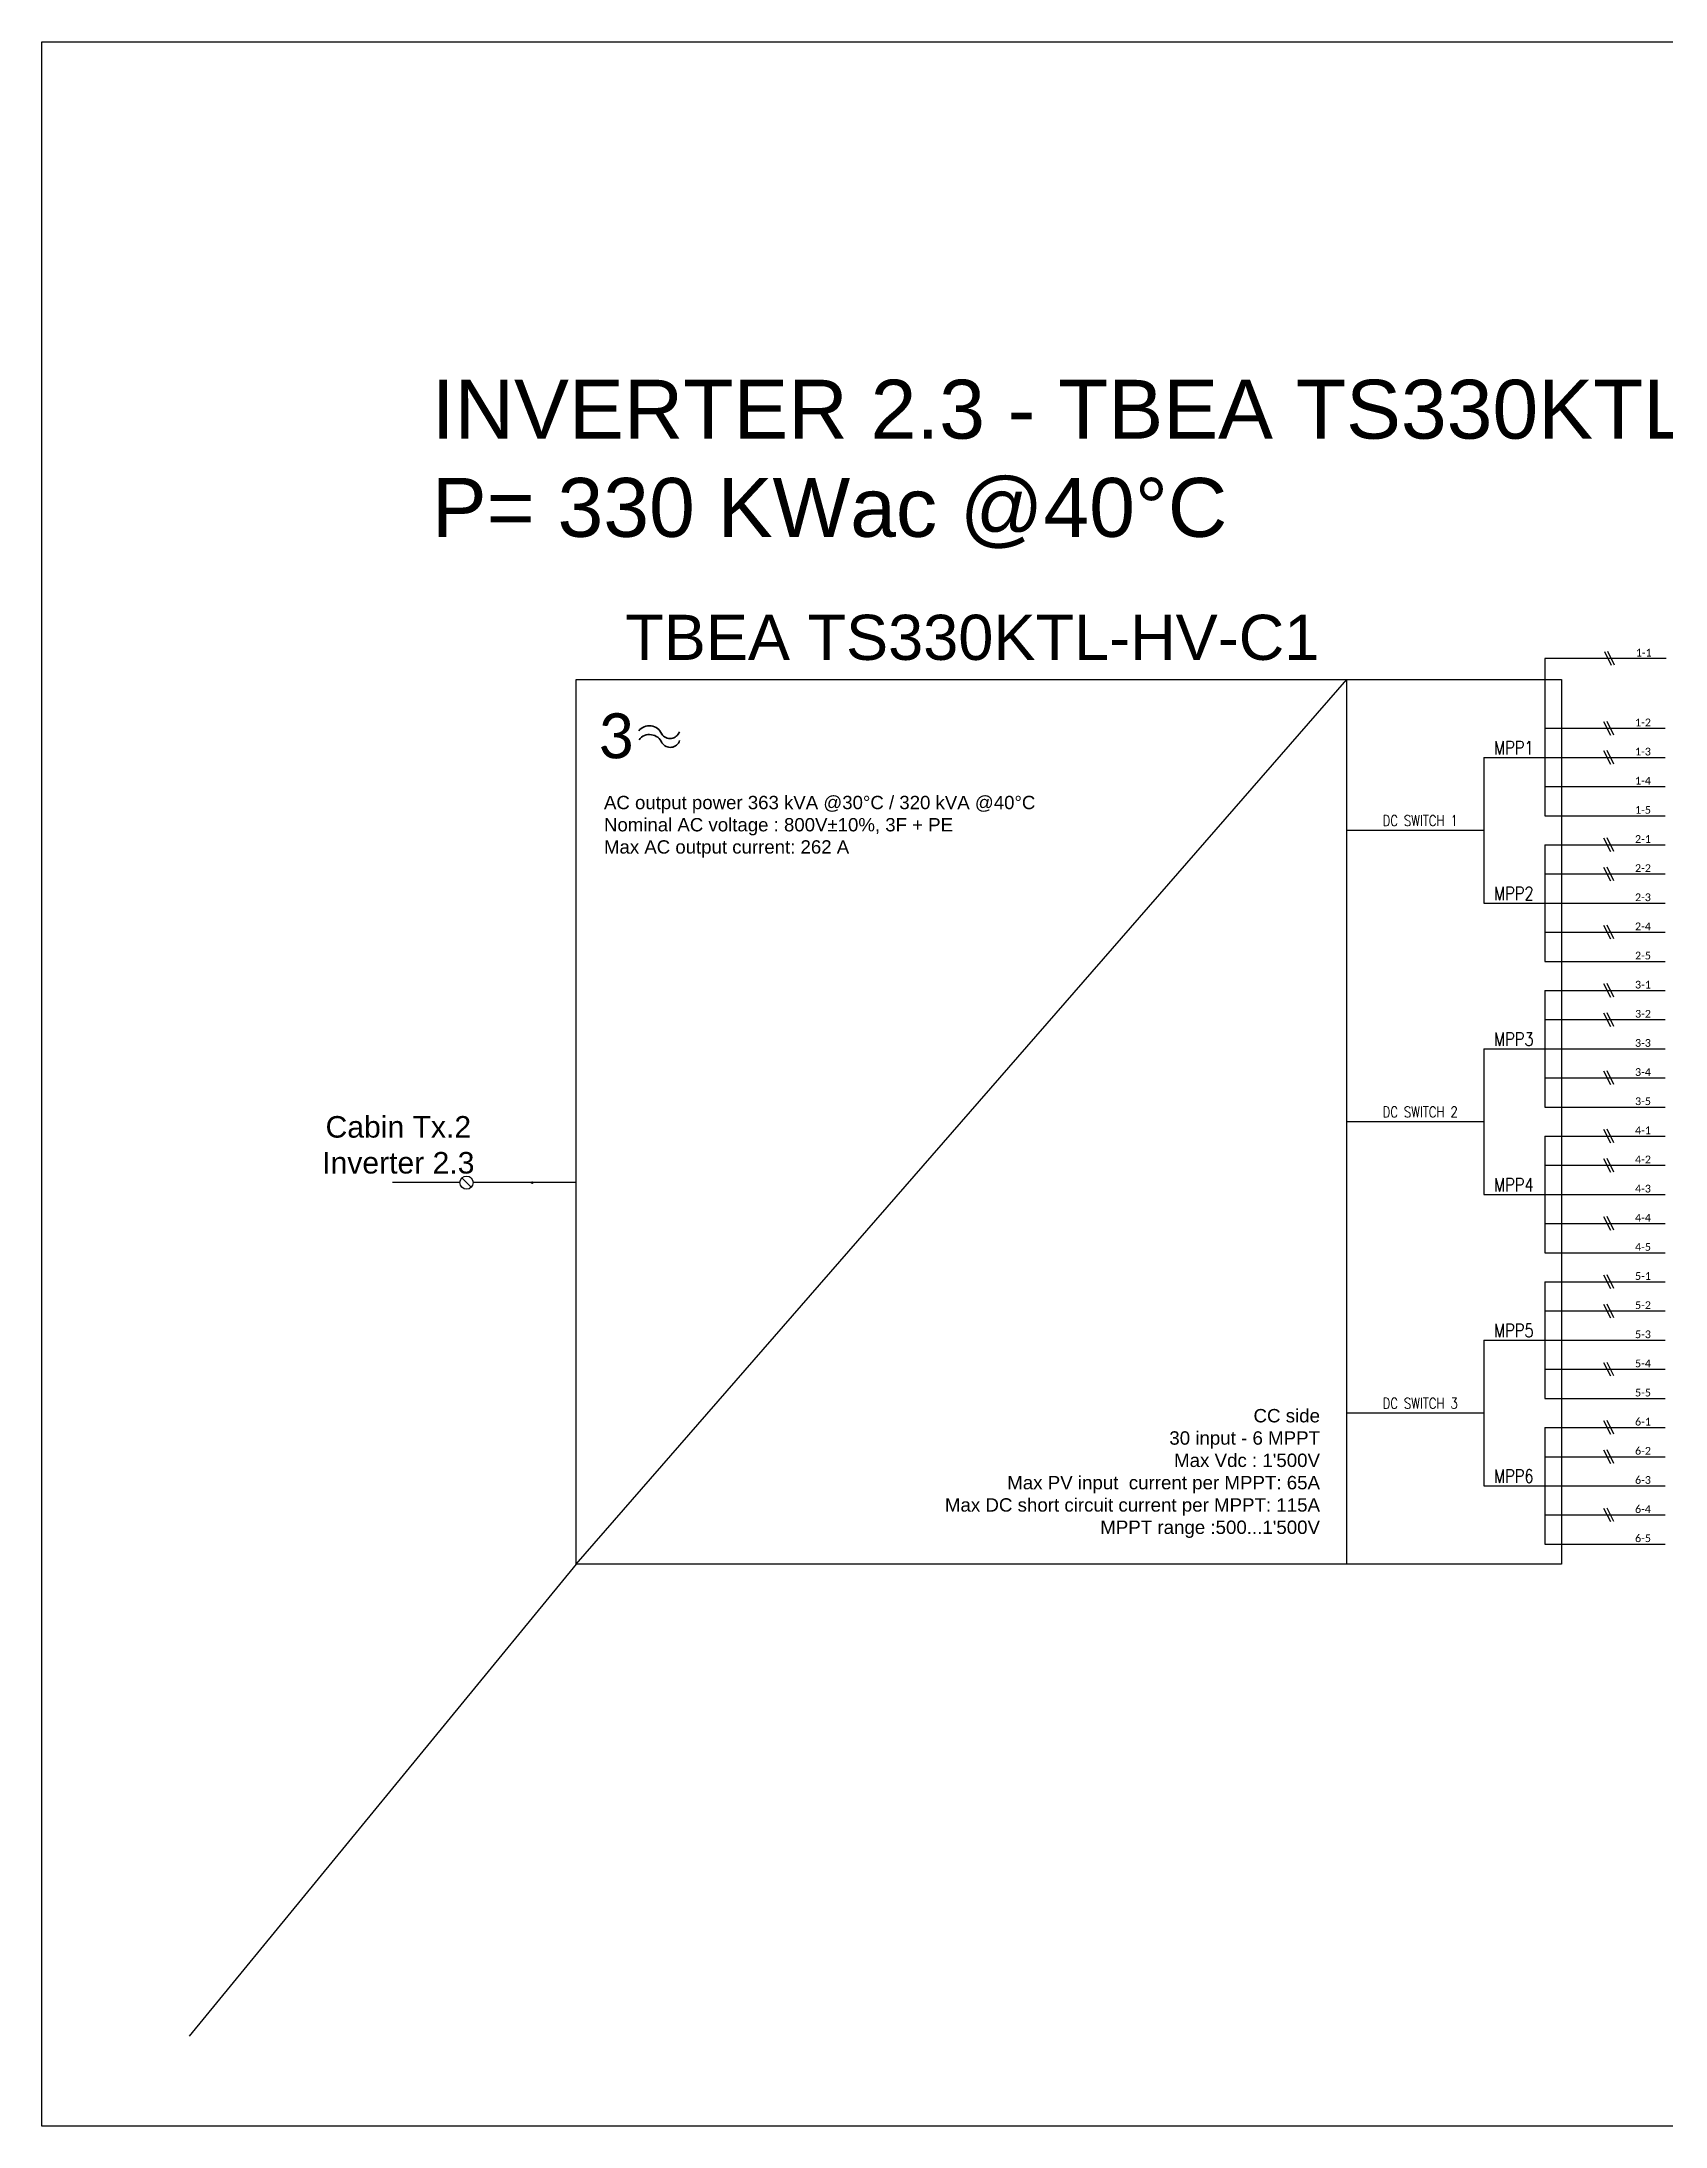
# Model space of a CAD drawing. Header units: millimetres. Extents: x 14856 to 141494, y 133975 to 167686.
# Drawn here: x 43500 to 49565, y 146011 to 153798 of the extents above; entities that cross this region are included whole.
import ezdxf

# ---------------------------------------------------------------- set-up
doc = ezdxf.new("R2010")
doc.units = ezdxf.units.MM
doc.linetypes.add('TRATTEGGIATA', pattern=[19.05, 12.7, -6.35])
doc.layers.add('-Testi', color=1, linetype='Continuous')
doc.layers.add('TRATTEGGIATA', color=40, linetype='TRATTEGGIATA')
doc.styles.add('Legend', font='calibri.ttf')
doc.styles.add('SIMPLEX', font='SIMPLEX', dxfattribs={"width": 0.8})
doc.styles.get("Standard").update_dxf_attribs({"font": 'arial.ttf'})

# ---------------------------------------------------------------- blocks, each defined once
blk = doc.blocks.new('P00102')
at = {"color": 1, "linetype": 'ByBlock', "lineweight": 25}
for p, q in [((0, 3.6), (-3.6, -3.6)), ((1.8, 3.6), (-1.8, -3.6)), ((3.6, 3.6), (0, -3.6))]:
    blk.add_line(p, q, dxfattribs=at)
blk = doc.blocks.new('P00')
at = {"color": 1}
for points in [[(-18.7, 25.7), (6.8, -25.3)], [(19.6, -25.3), (-5.9, 25.7)]]:
    blk.add_lwpolyline(points, dxfattribs=at)

msp = doc.modelspace()

# ---------------------------------------------------------------- linework, layer by layer
for points in [[(49115.2, 151493.9), (49115.2, 150906.7)], [(45496.3, 148110.8), (48374.6, 151415.2)], [(48374.6, 148110.8), (48374.6, 151415.2)], [(48887, 151124.4), (49115.2, 151124.4)], [(48887, 151124.4), (48887, 150580.2)], [(48374.6, 150852.3), (48887, 150852.3)], [(49115.2, 150797.9), (49115.2, 150362.5)], [(48887, 150580.2), (49115.2, 150580.2)], [(49115.2, 150253.7), (49115.2, 149818.4)], [(48887, 150036), (49115.2, 150036)], [(48887, 150036), (48887, 149491.8)], [(48374.6, 149763.9), (48887, 149763.9)], [(49115.2, 149709.5), (49115.2, 149274.2)], [(45104.4, 149518.7), (45069.7, 149553.4)], [(45496.3, 149536.1), (45111.6, 149536.1)], [(48887, 149491.8), (49115.2, 149491.8)], [(49115.2, 149165.3), (49115.2, 148730)], [(48887, 148947.6), (49115.2, 148947.6)], [(48887, 148947.6), (48887, 148403.4)], [(48374.6, 148675.5), (48887, 148675.5)], [(49115.2, 148621.1), (49115.2, 148185.8)], [(48887, 148403.4), (49115.2, 148403.4)]]:
    msp.add_lwpolyline(points)
at = {"color": 40}
msp.add_lwpolyline([(49567.6, 151493.9), (49115.2, 151493.9)], dxfattribs=at)
msp.add_lwpolyline([(45496.3, 151415.2), (49176.4, 151415.2), (49176.4, 148110.8), (45496.3, 148110.8)], close=True)
at = {"color": 40, "linetype": 'Continuous'}
for points in [[(49115.2, 151233.3), (49564.6, 151233.3)], [(49115.2, 151124.4), (49564.6, 151124.4)], [(49115.2, 150797.9), (49564.6, 150797.9)], [(49115.2, 150689.1), (49564.6, 150689.1)], [(49115.2, 150471.4), (49564.6, 150471.4)], [(49115.2, 150253.7), (49564.6, 150253.7)], [(49115.2, 150144.9), (49564.6, 150144.9)], [(49115.2, 149927.2), (49564.6, 149927.2)]]:
    msp.add_lwpolyline(points, dxfattribs=at)
at = {"color": 8, "linetype": 'Continuous'}
for points in [[(49115.2, 151015.6), (49564.6, 151015.6)], [(49115.2, 150906.7), (49564.6, 150906.7)], [(49115.2, 150580.2), (49564.6, 150580.2)], [(49115.2, 150362.5), (49564.6, 150362.5)], [(49115.2, 150036), (49564.6, 150036)], [(49115.2, 149818.4), (49564.6, 149818.4)], [(49115.2, 149491.8), (49564.6, 149491.8)], [(49115.2, 149274.2), (49564.6, 149274.2)], [(49115.2, 148947.6), (49564.6, 148947.6)], [(49115.2, 148730), (49564.6, 148730)], [(49115.2, 148403.4), (49564.6, 148403.4)], [(49115.2, 148185.8), (49564.6, 148185.8)]]:
    msp.add_lwpolyline(points, dxfattribs=at)
at = {"color": 4}
msp.add_lwpolyline([(45062.5, 149536.1), (44810.3, 149536.1)], dxfattribs=at)
msp.add_circle((45087.1, 149536.1), 24.6)
at = {"lineweight": 35}
for centre, radius, start, end in [((45769.9, 151192.7), 50.1, 22.57714, 141.98736), ((45770.7, 151159.8), 50.1, 22.57714, 141.98736), ((45847.1, 151231.3), 36.5, 211.99625, 342.61742), ((45847.9, 151198.4), 36.5, 211.99625, 342.61742)]:
    msp.add_arc(centre, radius, start, end, dxfattribs=at)
at = {"layer": 'Defpoints', "color": 1}
msp.add_line((45496.3, 148110.8), (44050.8, 146347), dxfattribs=at)
msp.add_lwpolyline([(43500.1, 153798.2), (55561.6, 153798.2), (55561.6, 146010.8), (43500.1, 146010.8)], close=True, dxfattribs=at)
at = {"layer": 'TRATTEGGIATA', "color": 40, "linetype": 'Continuous', "ltscale": 0.5}
for points in [[(49115.2, 149709.5), (49564.6, 149709.5)], [(49115.2, 149600.7), (49564.6, 149600.7)], [(49115.2, 149383), (49564.6, 149383)], [(49115.2, 149165.3), (49564.6, 149165.3)], [(49115.2, 149056.5), (49564.6, 149056.5)], [(49115.2, 148838.8), (49564.6, 148838.8)], [(49115.2, 148621.1), (49564.6, 148621.1)], [(49115.2, 148512.3), (49564.6, 148512.3)], [(49115.2, 148294.6), (49564.6, 148294.6)]]:
    msp.add_lwpolyline(points, dxfattribs=at)

# ---------------------------------------------------------------- block references
for name, p in [('P00', (49355.8, 151494.1)), ('P00', (49352.9, 151233.4)), ('P00', (49352.9, 151124.6)), ('P00', (49352.9, 150798.1)), ('P00', (49352.9, 150689.2)), ('P00', (49352.9, 150471.6)), ('P00', (49352.9, 150253.9)), ('P00', (49352.9, 150145)), ('P00', (49352.9, 149927.4)), ('P00', (49352.9, 149709.7)), ('P00', (49352.9, 149600.9)), ('P00102', (45331.9, 149535.9)), ('P00', (49352.9, 149383.2)), ('P00', (49352.9, 149165.5)), ('P00', (49352.9, 149056.7)), ('P00', (49352.9, 148839)), ('P00', (49352.9, 148621.3)), ('P00', (49352.9, 148512.5)), ('P00', (49352.9, 148294.8))]:
    msp.add_blockref(name, p)

# ---------------------------------------------------------------- texts
at = {"layer": '-Testi', "color": 7, "attachment_point": 5, "style": 'SIMPLEX'}
for s, insert, char_height, width in [('MPP1', (48998.9, 151160.7), 50, 54.432), ('DC SWITCH 1', (48649.1, 150888.6), 40, 391.731), ('MPP2', (48998.9, 150616.5), 50, 54.432), ('MPP3', (48998.9, 150072.3), 50, 54.432), ('DC SWITCH 2', (48649.1, 149800.2), 40, 391.731), ('MPP4', (48998.9, 149528.1), 50, 54.432), ('MPP5', (48998.9, 148983.9), 50, 54.432), ('DC SWITCH 3', (48649.1, 148711.8), 40, 391.731), ('MPP6', (48998.9, 148439.7), 50, 54.432)]:
    msp.add_mtext(s, dxfattribs=dict(at, insert=insert, char_height=char_height, width=width))
for s, insert, char_height, width, attachment_point in [('INVERTER 2.3 - TBEA TS330KTL-HV-C1 - P= 365,4 KWp - P= 330 KWac @40°C', (44957.1, 152535.2), 220, 8459.921, 1), ('TBEA TS330KTL-HV-C1', (45679.6, 151657.4), 168.704, 3487.591, 1), ('AC output power 363 kVA @30°C / 320 kVA @40°C\\PNominal AC voltage : 800V±10%, 3F + PE \\PMax AC output current: 262 A', (45600.4, 150980.9), 49.772, 2205.222, 1), ('\\pxqc;Cabin Tx.2\\PInverter 2.3', (44376.8, 149784.6), 80.476, 910.842, 1), ("CC side\\P30 input - 6 MPPT \\PMax Vdc : 1'500V\\PMax PV input  current per MPPT: 65A\\PMax DC short circuit current per MPPT: 115A \\PMPPT range :500...1'500V ", (48274.9, 148690.4), 50, 1795.436, 3)]:
    msp.add_mtext(s, dxfattribs=dict(insert=insert, char_height=char_height, width=width, attachment_point=attachment_point))
at = {"color": 7, "char_height": 28.91, "width": 87.837, "attachment_point": 1, "style": 'Legend'}
for s, insert in [('1-1', (49454.4, 151530.2)), ('1-2', (49451.5, 151269.6)), ('1-3', (49451.5, 151160.7)), ('2-1', (49451.5, 150834.2)), ('2-2', (49451.5, 150725.4)), ('2-4', (49451.5, 150507.7)), ('3-1', (49451.5, 150290)), ('3-2', (49451.5, 150181.2)), ('3-4', (49451.5, 149963.5)), ('4-1', (49451.5, 149745.8)), ('4-2', (49451.5, 149637)), ('4-4', (49451.5, 149419.3)), ('5-1', (49451.5, 149201.6)), ('5-2', (49451.5, 149092.8)), ('5-4', (49451.5, 148875.1)), ('6-1', (49451.5, 148657.4)), ('6-2', (49451.5, 148548.6)), ('6-4', (49451.5, 148330.9))]:
    msp.add_mtext(s, dxfattribs=dict(at, insert=insert))
at = {"insert": (45577.6, 151289.6), "char_height": 168.7, "width": 2757.721, "attachment_point": 1, "style": 'Legend'}
msp.add_mtext('3', dxfattribs=at)
at = {"color": 8, "char_height": 28.91, "width": 87.837, "attachment_point": 1, "style": 'Legend'}
for s, insert in [('1-4', (49451.5, 151051.9)), ('1-5', (49451.5, 150943)), ('2-3', (49451.5, 150616.5)), ('2-5', (49451.5, 150398.8)), ('3-3', (49451.5, 150072.3)), ('3-5', (49451.5, 149854.6)), ('4-3', (49451.5, 149528.1)), ('4-5', (49451.5, 149310.4)), ('5-3', (49451.5, 148983.9)), ('5-5', (49451.5, 148766.2)), ('6-3', (49451.5, 148439.7)), ('6-5', (49451.5, 148222.1))]:
    msp.add_mtext(s, dxfattribs=dict(at, insert=insert))

doc.saveas('drawing.dxf')
